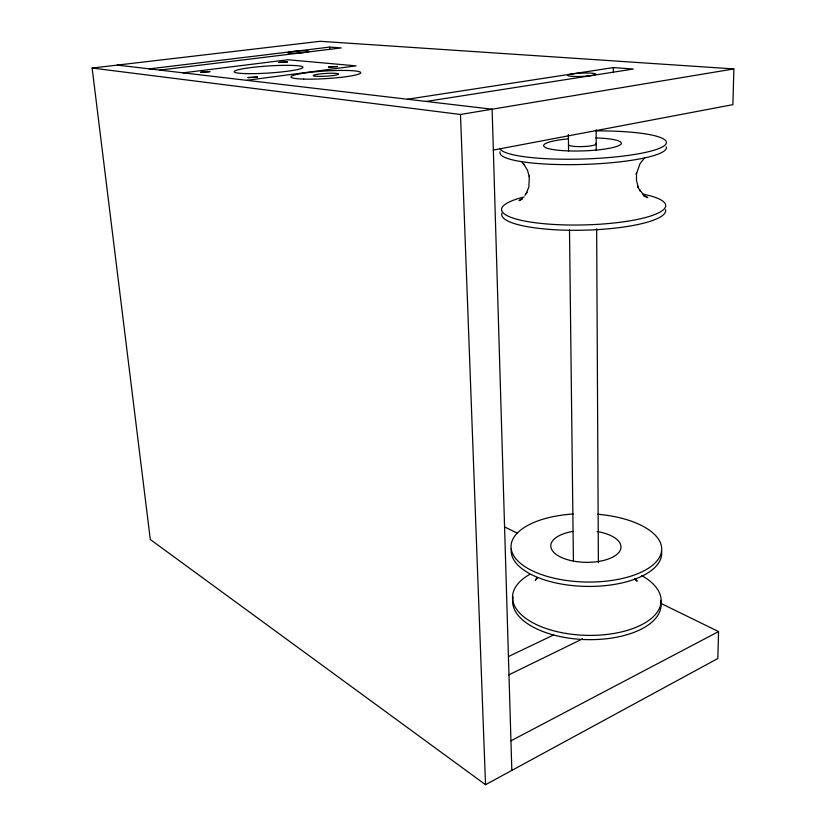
<?xml version="1.0" encoding="UTF-8"?>
<svg xmlns="http://www.w3.org/2000/svg" width="826" height="826" viewBox="0 0 826 826"><rect width="100%" height="100%" fill="white"/><g stroke="black" fill="none" stroke-linecap="round" stroke-linejoin="round"><path stroke-width="1.24" d="M660.759 603.31L718.558 631.58L717.825 658.508L485.533 784.7L150.301 539.512L92.13 68.042L320.23 41.3L733.87 68.93L732.899 104.644L493.339 150.074M524.964 195.328L526.947 192.293L526.131 193.79L528.857 186.903L529.352 175.835L529.507 177.156L527.391 170.032L523.457 163.734L524.613 165.076L522.073 162.423M537.034 578.014L535.3 580.234L537.137 577.942M644.817 157.529L640.047 163.6L636.268 174.338L636.505 173.006L636.474 180.512L638.436 187.698L637.713 186.273L640.129 191.012L639.376 189.536L643.939 195.184M522.61 198.075L519.027 200.677L522.507 199.004M510.943 740.819L718.558 631.58M508.723 674.914L582.485 638.911M508.517 656.515L553.596 634.977M92.13 68.042L460.495 114.484L733.87 68.93M426.175 101.453L633.346 69.033L613.367 67.587L407.435 99.244M159.8 70.096L341.241 47.929L329.657 47.092L149.361 68.868M246.706 80.328L356.068 65.863L287.995 59.761L183.104 72.843M117.302 65.099L492.12 109.208L511.831 770.41M643.32 195.721L647.801 197.641L644.786 195.834M504.707 526.998L517.417 533.214M634.647 578.778L637.207 581.143L635.153 579.232M329.657 47.092L329.822 49.591M460.495 114.484L485.533 784.7M568.381 134.473L568.577 151.117M569.496 229.711L573.409 560.844M596.145 129.775L596.248 150.28M596.661 228.905L598.385 562.712M613.367 67.587L613.367 72.616M304.092 52.492A10.655 0.971 -3.6 0 1 287.758 52.833A10.655 0.971 -3.6 0 1 301.356 50.913A10.655 0.971 -3.6 0 1 306.209 52.193M595.732 143.249A13.866 2.313 -1.8 0 1 584.085 146.522A13.866 2.313 -1.8 0 1 568.495 144.674M595.598 130.88A83.364 13.939 -1.8 0 1 666.19 143.579A83.364 13.939 -1.8 0 1 582.588 159.026A83.364 13.939 -1.8 0 1 499.978 148.535M595.876 137.921A38.843 6.484 -1.8 0 1 613.852 147.286A38.843 6.484 -1.8 0 1 551.84 149.361A38.843 6.484 -1.8 0 1 568.082 138.851M665.539 209.701A82.001 17.656 -1.4 0 1 583.28 230.206A82.001 17.656 -1.4 0 1 501.857 213.325M666.262 146.904A83.261 14.228 -1.8 0 1 582.733 164.446A83.261 14.228 -1.8 0 1 500.122 151.798M642.886 194.12A82.104 17.387 -1.4 0 1 641.306 218.56A82.104 17.387 -1.4 0 1 526.1 221.316A82.104 17.387 -1.4 0 1 524.231 196.96M597.642 514.247A75.342 34.165 1.2 0 1 650.031 567.163A75.342 34.165 1.2 0 1 523.86 565.903A75.342 34.165 1.2 0 1 573.213 513.999M597.188 531.531A35.115 15.911 1.1 0 1 614.461 556.115A35.115 15.911 1.1 0 1 558.108 555.712A35.115 15.911 1.1 0 1 573.347 531.355M660.583 600.45A74.257 36.571 1.7 0 1 586.708 639.613A74.257 36.571 1.7 0 1 513.163 596.981M661.585 551.551A75.259 34.351 1.2 0 1 586.223 586.408A75.259 34.351 1.2 0 1 511.315 548.877M641.657 575.577A74.33 36.396 1.7 0 1 639.417 625.829A74.33 36.396 1.7 0 1 536.776 624.755A74.33 36.396 1.7 0 1 529.662 574.421M337.493 66.493L328.49 67.102L337.493 66.493M287.438 61.888L278.878 62.456L287.438 61.888M209.814 71.645L200.863 72.244L209.814 71.645M257.423 77.066L248.058 77.572L257.423 77.066M574.772 76.467A14.104 1.652 -2.3 0 0 595.856 74.206A14.104 1.652 -2.3 0 0 574.679 73.607A14.104 1.652 -2.3 0 0 574.772 76.467M317.7 76.384A12.7 1.384 -3.5 0 0 338.381 74.33A12.7 1.384 -3.5 0 0 321.686 73.772A12.7 1.384 -3.5 0 0 317.7 76.384M303.7 79.089A34.929 3.82 -3.5 0 0 360.27 73.338A34.929 3.82 -3.5 0 0 313.704 71.945A34.929 3.82 -3.5 0 0 303.7 79.089M245.59 73.607A34.496 3.541 -3.7 0 0 302.295 68.031A34.496 3.541 -3.7 0 0 257.949 66.803A34.496 3.541 -3.7 0 0 245.59 73.607"/></g></svg>
